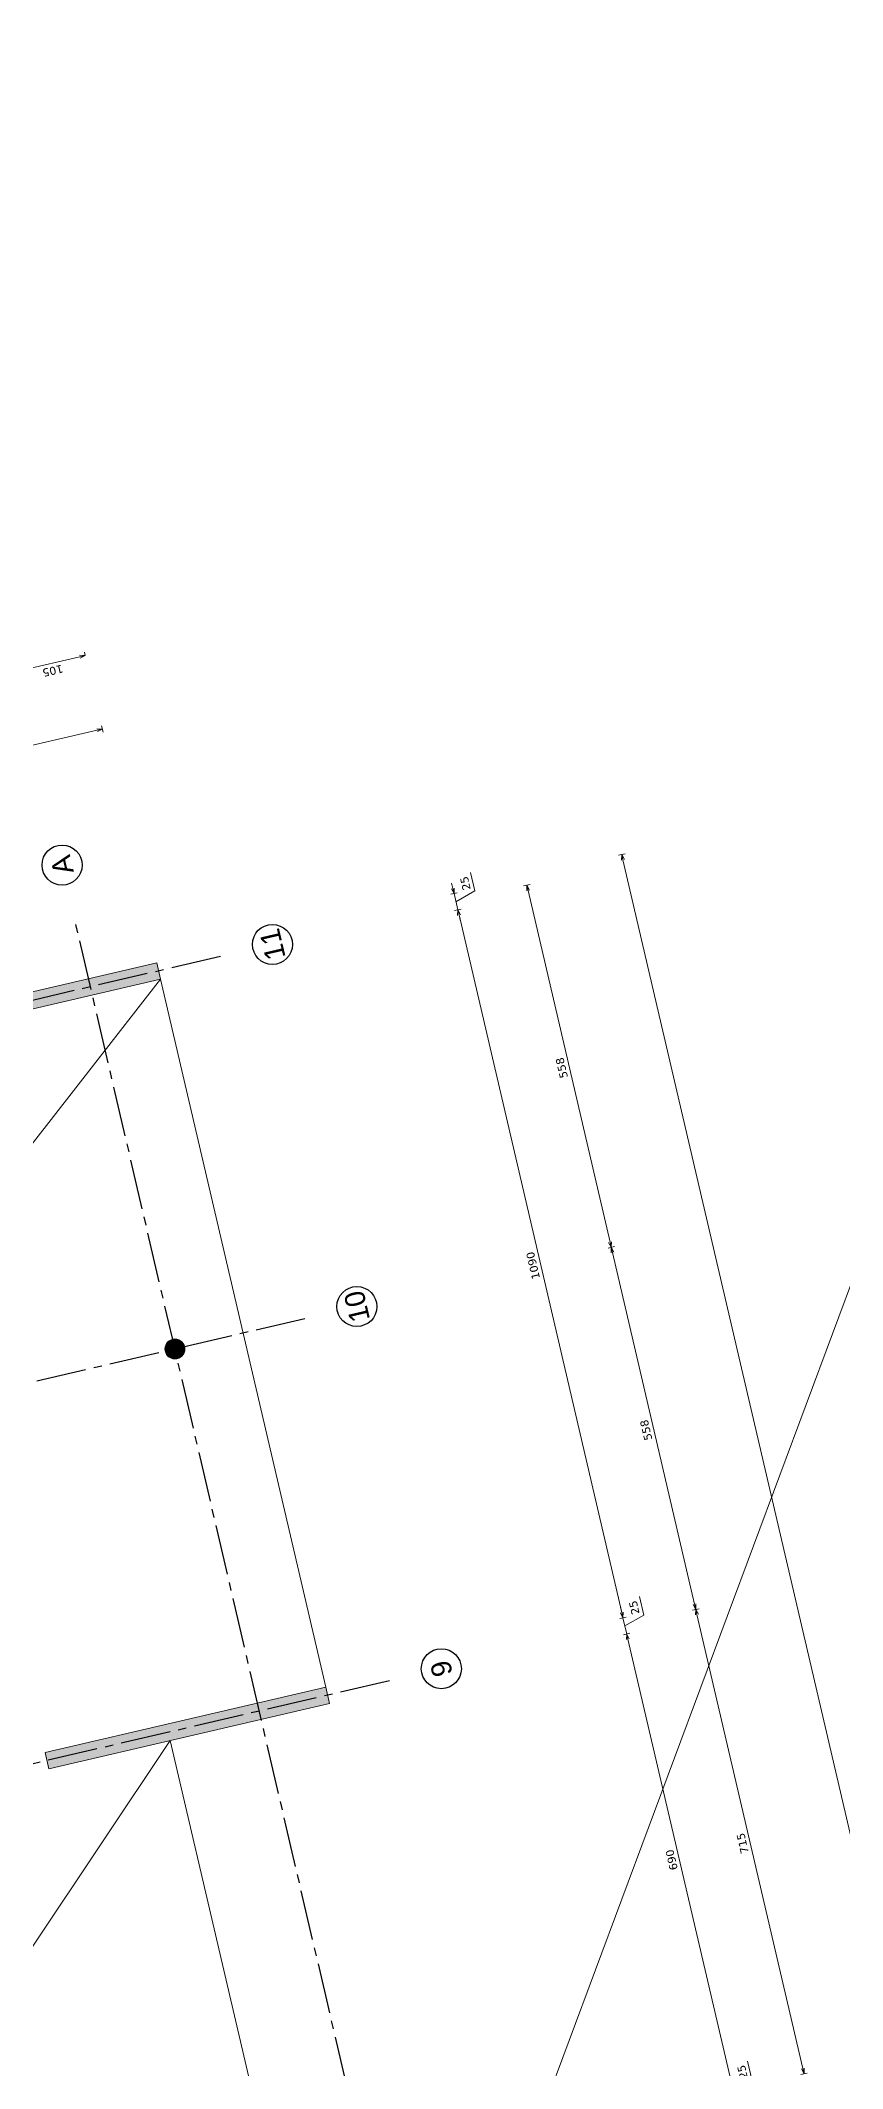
# Model space of a CAD drawing. Header units: metres. Extents: x -49 to 867749, y -579737 to 170817.
# Drawn here: x 596244.52 to 596256.54, y 139750.25 to 139780.66 of the extents above; entities that cross this region are included whole.
import ezdxf
from ezdxf.enums import TextEntityAlignment as Align

# ---------------------------------------------------------------- set-up
doc = ezdxf.new("R2010")
doc.units = ezdxf.units.M
doc.header["$MEASUREMENT"] = 0
doc.header["$PDMODE"] = 3
doc.header["$PDSIZE"] = 0.1
doc.linetypes.add('AXES2', pattern=[1.125, 0.75, -0.125, 0.125, -0.125])
doc.layers.add('00-AXE-0.00', color=14, linetype='AXES2')
for name, color, linetype, lineweight in [('ACSP - Bois', 47, 'Continuous', 18), ('ACSP - Béton', 252, 'Continuous', 18), ('ACSP - Cotes', 7, 'Continuous', 18), ('ACSP - Dalle', 250, 'Continuous', 18), ('ACSP - Longrines', 7, 'Continuous', 18)]:
    doc.layers.add(name, color=color, linetype=linetype, lineweight=lineweight)
doc.styles.add('COT', font='verdana.ttf')
doc.styles.get("Standard").update_dxf_attribs({"font": 'arial.ttf'})
doc.dimstyles.new('COT50', dxfattribs={"dimtxt": 0.12, "dimasz": 0.08, "dimexe": 0.05, "dimexo": 0, "dimgap": 0.05, "dimtad": 1, "dimdec": 0, "dimlfac": 100, "dimzin": 0, "dimdsep": 46, "dimtxsty": 'COT', "dimblk": 'OPEN30', "dimcen": 0.04, "dimdle": 0.05, "dimclrd": 256, "dimclre": 256, "dimclrt": 6, "dimadec": 0, "dimazin": 0, "dimtm": 1e-09, "dimtfac": 1, "dimtdec": 0, "dimtmove": 1, "dimatfit": 0, "dimldrblk": 'OPEN30', "dimfxl": 0.05, "dimfxlon": 1, "dimtolj": 1, "dimtzin": 0, "dimlwd": -1, "dimlwe": -1, "dimarcsym": 0})
pattern_1 = [(163.12127, (596256.21171, 139612.853904), (-0.054743143, -0.05126586), [0.0375, -0.0375]), (223.12127, (596256.21171, 139612.853904), (0.017025965, -0.073041882), [0.0375, -0.0375]), (103.12127, (596256.18434, 139612.82827), (-0.071769108, 0.021776023), [0.0375, -0.0375])]

# ---------------------------------------------------------------- blocks, each defined once
blk = doc.blocks.new('_Open30')
at = {"color": 0, "linetype": 'ByBlock', "lineweight": -2}
for p, q in [((-1, 0.27), (0, 0)), ((0, 0), (-1, -0.27)), ((0, 0), (-1, 0))]:
    blk.add_line(p, q, dxfattribs=at)
blk = doc.blocks.new('*D283')
at = {"layer": 'ACSP - Cotes', "transparency": 16777216}
for p, q in [((596255.183, 139750.087), (596255.118, 139750.365)), ((596254.823, 139750.035), (596254.92, 139750.058)), ((596254.854, 139750.125), (596254.835, 139750.203)), ((596254.929, 139749.803), (596254.872, 139750.047)), ((596254.929, 139749.803), (596254.872, 139750.047)), ((596254.9, 139749.925), (596255.183, 139750.087)), ((596254.88, 139749.792), (596254.977, 139749.815)), ((596254.947, 139749.725), (596254.965, 139749.647))]:
    blk.add_line(p, q, dxfattribs=at)
at = {"layer": 'Defpoints', "color": 0, "transparency": 16777216}
for p in [(596254.872, 139750.047), (596250.417, 139749.008), (596250.474, 139748.765)]:
    blk.add_point(p, dxfattribs=at)
at = {"layer": 'ACSP - Cotes', "transparency": 16777216, "xscale": 0.08, "yscale": 0.08, "zscale": 0.08}
for p, rotation in [((596254.872, 139750.047), 283.121270232965), ((596254.929, 139749.803), 103.121270232965)]:
    blk.add_blockref('_Open30', p, dxfattribs=dict(at, rotation=rotation))
at = {"layer": 'ACSP - Cotes', "color": 6, "transparency": 16777216, "insert": (596255.041, 139750.201), "char_height": 0.12, "attachment_point": 5, "rotation": 103.1213, "style": 'COT'}
blk.add_mtext('\\A1;25', dxfattribs=at)
blk = doc.blocks.new('*D284')
at = {"layer": 'ACSP - Cotes', "transparency": 16777216}
for p, q in [((596253.257, 139756.755), (596253.354, 139756.778)), ((596254.854, 139750.125), (596253.324, 139756.689)), ((596254.823, 139750.035), (596254.92, 139750.058))]:
    blk.add_line(p, q, dxfattribs=at)
at = {"layer": 'Defpoints', "color": 0, "transparency": 16777216}
for p in [(596253.305, 139756.767), (596248.851, 139755.728), (596250.417, 139749.008)]:
    blk.add_point(p, dxfattribs=at)
at = {"layer": 'ACSP - Cotes', "transparency": 16777216, "xscale": 0.08, "yscale": 0.08, "zscale": 0.08}
for p, rotation in [((596253.305, 139756.767), 103.121270232965), ((596254.872, 139750.047), 283.121270232965)]:
    blk.add_blockref('_Open30', p, dxfattribs=dict(at, rotation=rotation))
at = {"layer": 'ACSP - Cotes', "color": 6, "transparency": 16777216, "insert": (596253.979, 139753.381), "char_height": 0.12, "attachment_point": 5, "rotation": 103.1213, "style": 'COT'}
blk.add_mtext('\\A1;690', dxfattribs=at)
blk = doc.blocks.new('*D285')
at = {"layer": 'ACSP - Cotes', "transparency": 16777216}
for p, q in [((596253.56, 139757.051), (596253.495, 139757.328)), ((596253.2, 139756.999), (596253.297, 139757.021)), ((596253.23, 139757.088), (596253.212, 139757.166)), ((596253.305, 139756.767), (596253.249, 139757.01)), ((596253.305, 139756.767), (596253.249, 139757.01)), ((596253.277, 139756.888), (596253.56, 139757.051)), ((596253.257, 139756.755), (596253.354, 139756.778)), ((596253.324, 139756.689), (596253.342, 139756.611))]:
    blk.add_line(p, q, dxfattribs=at)
at = {"layer": 'Defpoints', "color": 0, "transparency": 16777216}
for p in [(596253.249, 139757.01), (596248.794, 139755.972), (596248.851, 139755.728)]:
    blk.add_point(p, dxfattribs=at)
at = {"layer": 'ACSP - Cotes', "transparency": 16777216, "xscale": 0.08, "yscale": 0.08, "zscale": 0.08}
for p, rotation in [((596253.249, 139757.01), 283.121270232965), ((596253.305, 139756.767), 103.121270232965)]:
    blk.add_blockref('_Open30', p, dxfattribs=dict(at, rotation=rotation))
at = {"layer": 'ACSP - Cotes', "color": 6, "transparency": 16777216, "insert": (596253.418, 139757.164), "char_height": 0.12, "attachment_point": 5, "rotation": 103.1213, "style": 'COT'}
blk.add_mtext('\\A1;25', dxfattribs=at)
blk = doc.blocks.new('*D286')
at = {"layer": 'ACSP - Cotes', "transparency": 16777216}
for p, q in [((596250.726, 139767.614), (596250.823, 139767.637)), ((596253.23, 139757.088), (596250.792, 139767.548)), ((596253.2, 139756.999), (596253.297, 139757.021))]:
    blk.add_line(p, q, dxfattribs=at)
at = {"layer": 'Defpoints', "color": 0, "transparency": 16777216}
for p in [(596250.774, 139767.625), (596246.32, 139766.587), (596248.794, 139755.972)]:
    blk.add_point(p, dxfattribs=at)
at = {"layer": 'ACSP - Cotes', "transparency": 16777216, "xscale": 0.08, "yscale": 0.08, "zscale": 0.08}
for p, rotation in [((596250.774, 139767.625), 103.121270232965), ((596253.249, 139757.01), 283.121270232965)]:
    blk.add_blockref('_Open30', p, dxfattribs=dict(at, rotation=rotation))
at = {"layer": 'ACSP - Cotes', "color": 6, "transparency": 16777216, "insert": (596251.902, 139762.292), "char_height": 0.12, "attachment_point": 5, "rotation": 103.1213, "style": 'COT'}
blk.add_mtext('\\A1;1090', dxfattribs=at)
blk = doc.blocks.new('*D287')
at = {"layer": 'ACSP - Cotes', "transparency": 16777216}
for p, q in [((596250.699, 139767.947), (596250.681, 139768.025)), ((596250.746, 139767.747), (596251.029, 139767.909)), ((596251.029, 139767.909), (596250.964, 139768.187)), ((596250.669, 139767.858), (596250.766, 139767.88)), ((596250.774, 139767.625), (596250.717, 139767.869)), ((596250.774, 139767.625), (596250.717, 139767.869)), ((596250.726, 139767.614), (596250.823, 139767.637)), ((596250.792, 139767.548), (596250.811, 139767.47))]:
    blk.add_line(p, q, dxfattribs=at)
at = {"layer": 'Defpoints', "color": 0, "transparency": 16777216}
for p in [(596250.717, 139767.869), (596246.263, 139766.831), (596246.32, 139766.587)]:
    blk.add_point(p, dxfattribs=at)
at = {"layer": 'ACSP - Cotes', "transparency": 16777216, "xscale": 0.08, "yscale": 0.08, "zscale": 0.08}
for p, rotation in [((596250.717, 139767.869), 283.121270232965), ((596250.774, 139767.625), 103.121270232965)]:
    blk.add_blockref('_Open30', p, dxfattribs=dict(at, rotation=rotation))
at = {"layer": 'ACSP - Cotes', "color": 6, "transparency": 16777216, "insert": (596250.887, 139768.023), "char_height": 0.12, "attachment_point": 5, "rotation": 103.1213, "style": 'COT'}
blk.add_mtext('\\A1;25', dxfattribs=at)
blk = doc.blocks.new('*D270')
at = {"layer": 'ACSP - Cotes', "transparency": 16777216}
for p, q in [((596245.368, 139770.318), (596241.316, 139769.373)), ((596245.434, 139770.384), (596245.457, 139770.287)), ((596241.227, 139769.404), (596241.25, 139769.306))]:
    blk.add_line(p, q, dxfattribs=at)
at = {"layer": 'Defpoints', "color": 0, "transparency": 16777216}
for p in [(596245.358, 139770.712), (596241.151, 139769.732), (596241.239, 139769.355)]:
    blk.add_point(p, dxfattribs=at)
at = {"layer": 'ACSP - Cotes', "transparency": 16777216, "xscale": 0.08, "yscale": 0.08, "zscale": 0.08}
for p, rotation in [((596245.446, 139770.336), 13.12127038304243), ((596241.239, 139769.355), 193.1212703830424)]:
    blk.add_blockref('_Open30', p, dxfattribs=dict(at, rotation=rotation))
at = {"layer": 'ACSP - Cotes', "color": 6, "transparency": 16777216, "insert": (596243.368, 139769.736), "char_height": 0.12, "attachment_point": 5, "rotation": 193.1213, "style": 'COT'}
blk.add_mtext('\\A1;432', dxfattribs=at)
blk = doc.blocks.new('*D271')
at = {"layer": 'ACSP - Cotes', "transparency": 16777216}
for p, q in [((596244.166, 139771.2), (596244.155, 139771.249)), ((596245.111, 139771.42), (596244.244, 139771.218)), ((596245.189, 139771.438), (596245.177, 139771.487))]:
    blk.add_line(p, q, dxfattribs=at)
at = {"layer": 'Defpoints', "color": 0, "transparency": 16777216}
for p in [(596245.189, 139771.438), (596244.166, 139771.2), (596244.166, 139771.2)]:
    blk.add_point(p, dxfattribs=at)
at = {"layer": 'ACSP - Cotes', "transparency": 16777216, "xscale": 0.08, "yscale": 0.08, "zscale": 0.08}
for p, rotation in [((596244.166, 139771.2), 193.1212703830424), ((596245.189, 139771.438), 13.12127038304243)]:
    blk.add_blockref('_Open30', p, dxfattribs=dict(at, rotation=rotation))
at = {"layer": 'ACSP - Cotes', "color": 6, "transparency": 16777216, "insert": (596244.703, 139771.21), "char_height": 0.12, "attachment_point": 5, "rotation": 193.1213, "style": 'COT'}
blk.add_mtext('\\A1;105', dxfattribs=at)
blk = doc.blocks.new('*D277')
at = {"layer": 'ACSP - Cotes', "transparency": 16777216}
for p, q in [((596253.182, 139768.443), (596253.28, 139768.466)), ((596266.826, 139710.131), (596253.249, 139768.377)), ((596266.796, 139710.042), (596266.893, 139710.065))]:
    blk.add_line(p, q, dxfattribs=at)
at = {"layer": 'Defpoints', "color": 0, "transparency": 16777216}
for p in [(596252.772, 139768.348), (596253.231, 139768.455), (596266.386, 139709.946)]:
    blk.add_point(p, dxfattribs=at)
at = {"layer": 'ACSP - Cotes', "transparency": 16777216, "xscale": 0.08, "yscale": 0.08, "zscale": 0.08}
for p, rotation in [((596253.231, 139768.455), 103.1212703830424), ((596266.844, 139710.053), 283.1212703830424)]:
    blk.add_blockref('_Open30', p, dxfattribs=dict(at, rotation=rotation))
at = {"layer": 'ACSP - Cotes', "color": 6, "transparency": 16777216, "insert": (596259.928, 139739.229), "char_height": 0.12, "attachment_point": 5, "rotation": 103.1213, "style": 'COT'}
blk.add_mtext('\\A1;5997', dxfattribs=at)
blk = doc.blocks.new('*D664')
at = {"layer": 'ACSP - Cotes', "transparency": 16777216}
for p, q in [((596254.291, 139757.125), (596254.389, 139757.147)), ((596255.945, 139750.251), (596254.358, 139757.058)), ((596255.914, 139750.161), (596256.012, 139750.184))]:
    blk.add_line(p, q, dxfattribs=at)
at = {"layer": 'Defpoints', "color": 0, "transparency": 16777216}
for p in [(596254.34, 139757.136), (596249.748, 139756.066), (596251.371, 139749.102)]:
    blk.add_point(p, dxfattribs=at)
at = {"layer": 'ACSP - Cotes', "transparency": 16777216, "xscale": 0.08, "yscale": 0.08, "zscale": 0.08}
for p, rotation in [((596254.34, 139757.136), 103.121270397399), ((596255.963, 139750.173), 283.121270397399)]:
    blk.add_blockref('_Open30', p, dxfattribs=dict(at, rotation=rotation))
at = {"layer": 'ACSP - Cotes', "color": 6, "transparency": 16777216, "insert": (596255.043, 139753.629), "char_height": 0.12, "attachment_point": 5, "rotation": 103.1213, "style": 'COT'}
blk.add_mtext('\\A1;715', dxfattribs=at)
blk = doc.blocks.new('*D665')
at = {"layer": 'ACSP - Cotes', "transparency": 16777216}
for p, q in [((596253.026, 139762.554), (596253.123, 139762.577)), ((596254.322, 139757.214), (596253.092, 139762.488)), ((596254.291, 139757.125), (596254.389, 139757.147))]:
    blk.add_line(p, q, dxfattribs=at)
at = {"layer": 'Defpoints', "color": 0, "transparency": 16777216}
for p in [(596253.074, 139762.565), (596248.482, 139761.495), (596249.748, 139756.066)]:
    blk.add_point(p, dxfattribs=at)
at = {"layer": 'ACSP - Cotes', "transparency": 16777216, "xscale": 0.08, "yscale": 0.08, "zscale": 0.08}
for p, rotation in [((596253.074, 139762.565), 103.121270397399), ((596254.34, 139757.136), 283.121270397399)]:
    blk.add_blockref('_Open30', p, dxfattribs=dict(at, rotation=rotation))
at = {"layer": 'ACSP - Cotes', "color": 6, "transparency": 16777216, "insert": (596253.597, 139759.825), "char_height": 0.12, "attachment_point": 5, "rotation": 103.1213, "style": 'COT'}
blk.add_mtext('\\A1;558', dxfattribs=at)
blk = doc.blocks.new('*D666')
at = {"layer": 'ACSP - Cotes', "transparency": 16777216}
for p, q in [((596251.76, 139767.984), (596251.857, 139768.006)), ((596253.056, 139762.643), (596251.827, 139767.917)), ((596253.026, 139762.554), (596253.123, 139762.577))]:
    blk.add_line(p, q, dxfattribs=at)
at = {"layer": 'Defpoints', "color": 0, "transparency": 16777216}
for p in [(596251.809, 139767.995), (596247.216, 139766.924), (596248.482, 139761.495)]:
    blk.add_point(p, dxfattribs=at)
at = {"layer": 'ACSP - Cotes', "transparency": 16777216, "xscale": 0.08, "yscale": 0.08, "zscale": 0.08}
for p, rotation in [((596251.809, 139767.995), 103.121270397399), ((596253.074, 139762.565), 283.121270397399)]:
    blk.add_blockref('_Open30', p, dxfattribs=dict(at, rotation=rotation))
at = {"layer": 'ACSP - Cotes', "color": 6, "transparency": 16777216, "insert": (596252.332, 139765.255), "char_height": 0.12, "attachment_point": 5, "rotation": 103.1213, "style": 'COT'}
blk.add_mtext('\\A1;558', dxfattribs=at)

msp = doc.modelspace()

# ---------------------------------------------------------------- hatches: boundary and pattern name
at = {"layer": 'ACSP - Bois'}
h = msp.add_hatch(dxfattribs=at)
h.set_pattern_fill('TRIANG', color=256, scale=0.2, style=0)
h.set_pattern_definition(pattern_1)
h.paths.add_polyline_path([(596242.112, 139765.606), (596242.056, 139765.85), (596246.263, 139766.831), (596246.32, 139766.587)])
h = msp.add_hatch(dxfattribs=at)
h.set_pattern_fill('TRIANG', color=256, scale=0.2, style=0)
h.set_pattern_definition(pattern_1)
h.paths.add_polyline_path([(596244.644, 139754.747), (596244.587, 139754.991), (596248.794, 139755.972), (596248.851, 139755.728)])
at = {"layer": 'ACSP - Béton'}
h = msp.add_hatch(color=256, dxfattribs=at)
edge = h.paths.add_edge_path()
edge.add_arc((596246.534, 139761.041), 0.15, 0, 360)

# ---------------------------------------------------------------- linework, layer by layer
at = {"layer": '00-AXE-0.00'}
for p, q in [((596259.069, 139707.265), (596245.025, 139767.517)), ((596247.216, 139766.924), (596231.319, 139763.219)), ((596248.482, 139761.495), (596232.585, 139757.789)), ((596249.748, 139756.066), (596233.85, 139752.36))]:
    msp.add_line(p, q, dxfattribs=at)
at = {"layer": '00-AXE-0.00', "linetype": 'Continuous'}
for centre in [(596244.843, 139768.296), (596247.996, 139767.106), (596249.261, 139761.677), (596250.527, 139756.247)]:
    msp.add_circle(centre, 0.3, dxfattribs=at)
at = {"layer": 'ACSP - Bois'}
msp.add_lwpolyline([(596242.112, 139765.606), (596242.056, 139765.85), (596246.263, 139766.831), (596246.32, 139766.587), (596242.112, 139765.606)], dxfattribs=at)
msp.add_lwpolyline([(596244.644, 139754.747), (596244.587, 139754.991), (596248.794, 139755.972), (596248.851, 139755.728)], close=True, dxfattribs=at)
at = {"layer": 'ACSP - Béton'}
msp.add_circle((596246.534, 139761.041), 0.15, dxfattribs=at)
at = {"layer": 'ACSP - Cotes'}
for points in [[(596241.167, 139759.981), (596246.32, 139766.587)], [(596243.368, 139750.54), (596246.465, 139755.172)]]:
    msp.add_lwpolyline(points, dxfattribs=at)
at = {"layer": 'ACSP - Dalle'}
for points in [[(596248.794, 139755.972), (596246.32, 139766.587)], [(596248.031, 139748.452), (596246.465, 139755.172)]]:
    msp.add_lwpolyline(points, dxfattribs=at)
at = {"layer": 'ACSP - Longrines'}
msp.add_line((596230.874, 139692.754), (596266.019, 139787.135), dxfattribs=at)

# ---------------------------------------------------------------- texts
at = {"layer": '00-AXE-0.00'}
for s, p in [('A', (596244.843, 139768.296)), ('11', (596247.996, 139767.106)), ('10', (596249.261, 139761.677)), ('9', (596250.527, 139756.247))]:
    msp.add_text(s, height=0.3, rotation=103.1213, dxfattribs=at).set_placement(p, align=Align.MIDDLE_CENTER)

# ---------------------------------------------------------------- dimensions: what is measured, and where the dimension line sits
at = {"layer": 'ACSP - Cotes'}
for p1, p2, distance, picture, middle in [((596245.189, 139771.438), (596244.166, 139771.2), 0, '*D271', (596244.703, 139771.21)), ((596245.358, 139770.712), (596241.151, 139769.732), 0.387, '*D270', (596243.368, 139769.736)), ((596266.386, 139709.946), (596252.772, 139768.348), -0.471, '*D277', (596259.928, 139739.229))]:
    dim = msp.add_aligned_dim(p1=p1, p2=p2, distance=distance, dimstyle='COT50', dxfattribs=at)
    dim.commit()
    dim.dimension.update_dxf_attribs({"geometry": picture, "text_midpoint": middle})
for base, p1, p2, angle, picture, middle in [((596250.717, 139767.869), (596246.32, 139766.587), (596246.263, 139766.831), 283.1213, '*D287', (596250.908, 139767.933)), ((596251.8087, 139767.9949), (596248.482, 139761.495), (596247.2164, 139766.9245), 283.1213, '*D666', (596252.3317, 139765.2546)), ((596250.774, 139767.625), (596248.794, 139755.972), (596246.32, 139766.587), 283.1213, '*D286', (596251.902, 139762.292)), ((596253.07432, 139762.5655), (596249.74758, 139756.06558), (596248.48198, 139761.49503), 283.12127, '*D665', (596253.59732, 139759.82518)), ((596253.249, 139757.01), (596248.851, 139755.728), (596248.794, 139755.972), 283.1213, '*D285', (596253.439, 139757.074)), ((596254.34, 139757.136), (596251.371, 139749.102), (596249.748, 139756.066), 283.1213, '*D664', (596255.043, 139753.629)), ((596253.305, 139756.767), (596250.417, 139749.008), (596248.851, 139755.728), 283.1213, '*D284', (596253.979, 139753.381)), ((596254.872, 139750.047), (596250.474, 139748.765), (596250.417, 139749.008), 283.1213, '*D283', (596255.062, 139750.11))]:
    dim = msp.add_linear_dim(base=base, p1=p1, p2=p2, angle=angle, dimstyle='COT50', dxfattribs=at)
    dim.commit()
    dim.dimension.update_dxf_attribs({"geometry": picture, "text_midpoint": middle})

doc.saveas('drawing.dxf')
